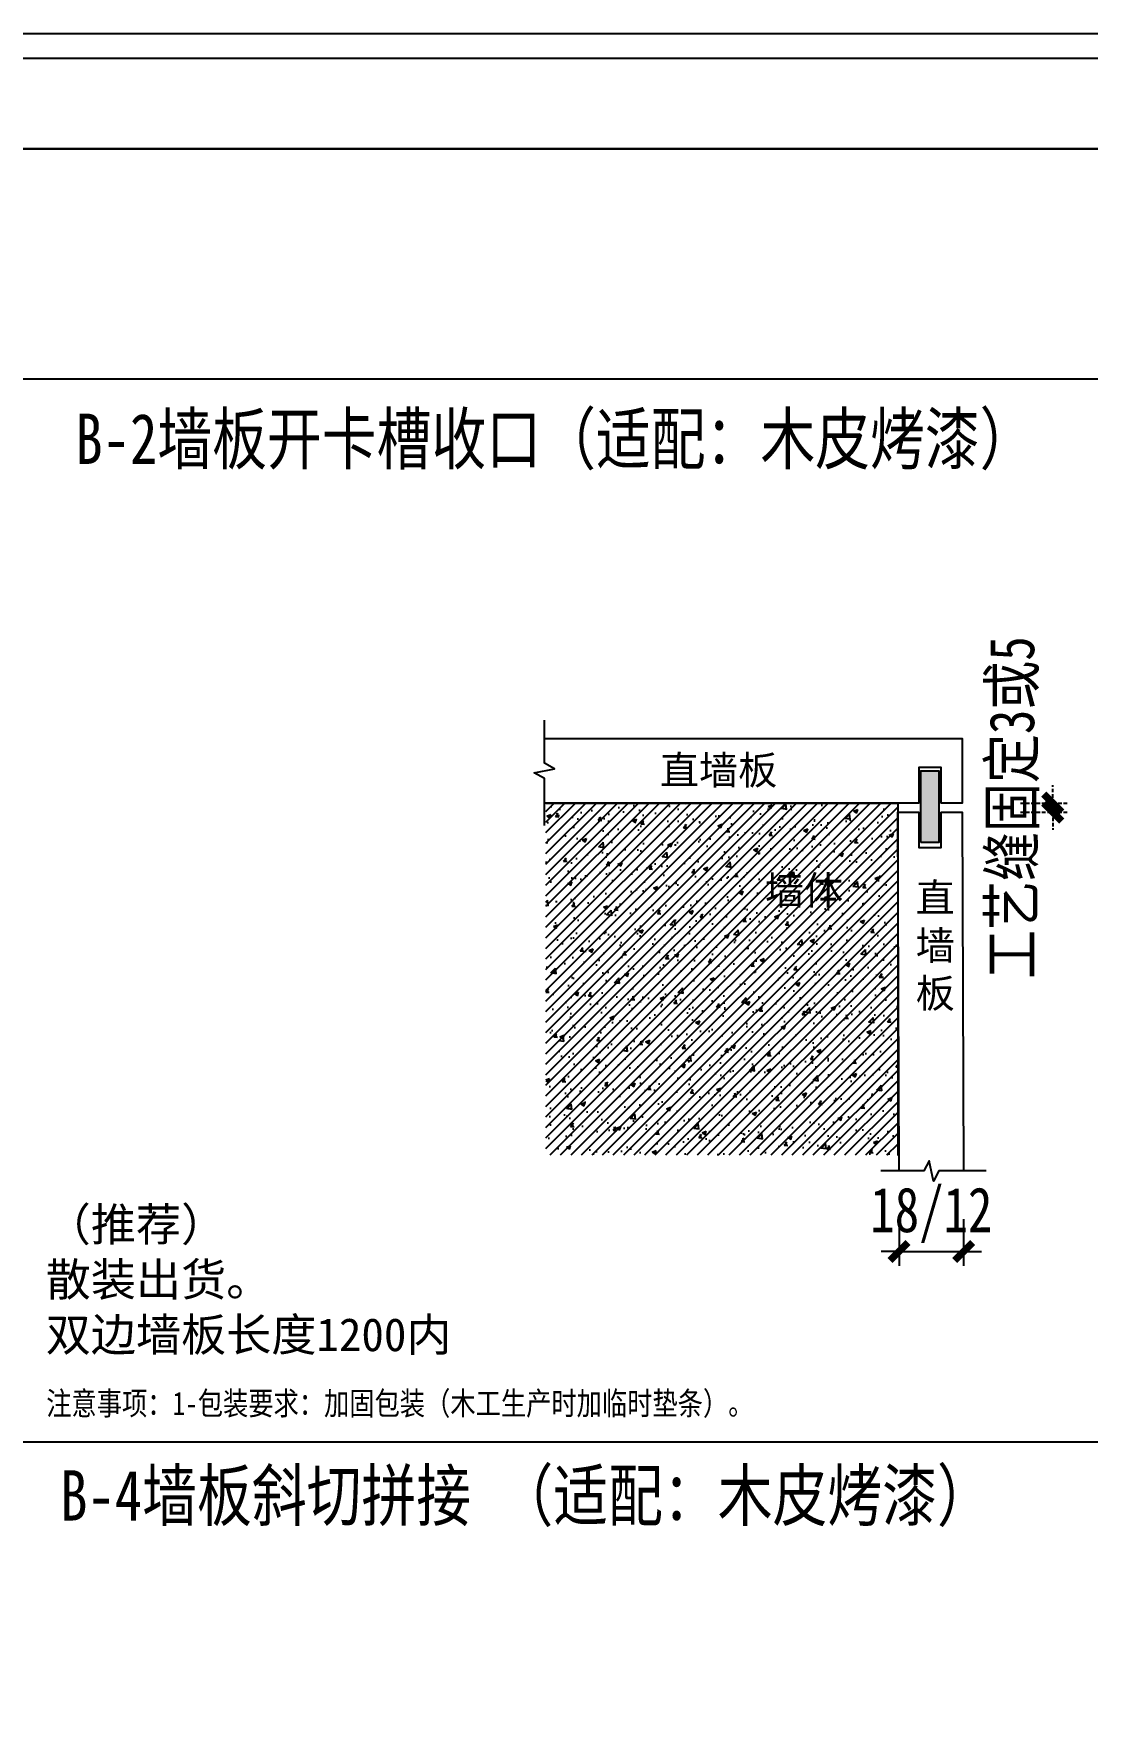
# Model space of a CAD drawing. Header units: millimetres. Extents: x 4862 to 20554, y 7569 to 11262.
# Drawn here: x 9492.8 to 9786.5, y 7982.8 to 8450.4 of the extents above; entities that cross this region are included whole.
import ezdxf

# ---------------------------------------------------------------- set-up
doc = ezdxf.new("R2010")
doc.units = ezdxf.units.MM
doc.linetypes.add('DASHEDX2', pattern=[1.5, 1, -0.5])
doc.layers.add('.', color=7, linetype='Continuous')
doc.styles.add('家具尺寸文字', font='SimSun.ttf', dxfattribs={"width": 0.8})
doc.styles.add('黑石雅黑', font='Microsoft YaHei.ttf')
doc.dimstyles.new('副本 固装比例5', dxfattribs={"dimscale": 5, "dimtxt": 2.5, "dimasz": 1, "dimexe": 0.8, "dimexo": 1.2, "dimgap": 0.5, "dimtad": 1, "dimdec": 0, "dimdsep": 46, "dimtxsty": '家具尺寸文字', "dimblk": 'ARCHTICK', "dimcen": 0, "dimdle": 0.8, "dimclrd": 8, "dimclre": 8, "dimclrt": 2, "dimadec": 1, "dimazin": 2, "dimtfac": 1, "dimtdec": 0, "dimtix": 1, "dimtmove": 2, "dimatfit": 2, "dimfxl": 0, "dimtolj": 1, "dimtzin": 0, "dimarcsym": 0})
pattern_1 = [(45, (-85207.6193, 79105.2613), (-2.24506403, 2.24506403), [])]

# ---------------------------------------------------------------- blocks, each defined once
blk = doc.blocks.new('A$Cee8460c4')
at = {"layer": '.'}
h = blk.add_hatch(dxfattribs=at)
h.set_pattern_fill('ANSI31', color=8)
h.set_pattern_definition(pattern_1)
h.paths.add_polyline_path([(0, 150), (150, 150), (150, 0), (0, 0)])
h = blk.add_hatch(dxfattribs=at)
h.set_pattern_fill('AR-CONC', color=8, scale=0.1)
h.set_pattern_definition([(50, (-85207.62, 79105.261), (18.2184669, -1.5939086), [1.905, -20.955]), (355, (-85207.62, 79105.261), (-3.524342, 19.1056845), [1.524, -16.7640584]), (100.451445, (-85206.101, 79105.128), (14.6941247, 17.5117752), [1.619001, -17.8090245]), (46.1842, (-85207.62, 79110.341), (27.107904, -4.204233), [2.8575, -31.4325]), (96.635558, (-85205.36, 79109.99), (23.7404134, 24.7426125), [2.428502, -26.713561]), (351.18415, (-85207.62, 79110.34), (23.7404134, 24.7426125), [2.285997, -25.145973]), (21, (-85205.08, 79109.071), (15.1614391, -10.2265198), [1.905, -20.955]), (326, (-85205.08, 79109.071), (6.1802028, 18.4187966), [1.524, -16.764]), (71.451445, (-85203.816, 79108.219), (21.341642, 8.192277), [1.619001, -17.8089938]), (37.5, (-85207.619, 79105.261), (0.30886033, 8.4555039), [0, -16.5608, 0, -17.018, 0, -16.8275]), (7.5, (-85207.619, 79105.261), (6.68196625, 10.0180575), [0, -9.7028, 0, -16.1798, 0, -6.4135]), (327.5, (-85213.2835, 79105.261), (13.5590595, -0.5728744), [0, -6.35, 0, -19.812, 0, -26.289]), (317.5, (-85215.823, 79105.261), (14.8129181, 2.5426491), [0, -8.255, 0, -13.1572, 0, -18.669])])
h.paths.add_polyline_path([(0, 150), (150, 150), (150, 0), (0, 0)])
h = blk.add_hatch(dxfattribs=at)
h.set_pattern_fill('ANSI31', color=8)
h.set_pattern_definition(pattern_1)
h.paths.add_polyline_path([(0, 150), (150, 150), (150, 0), (0, 0)])
h = blk.add_hatch(dxfattribs=at)
h.set_pattern_fill('AR-CONC', color=8, scale=0.1)
h.set_pattern_definition([(50, (-85207.62, 79105.261), (18.2184669, -1.5939086), [1.905, -20.955]), (355, (-85207.62, 79105.261), (-3.524342, 19.1056845), [1.524, -16.7640584]), (100.451445, (-85206.101, 79105.128), (14.6941247, 17.5117752), [1.619001, -17.8090245]), (46.1842, (-85207.62, 79110.341), (27.107904, -4.204233), [2.8575, -31.4325]), (96.635558, (-85205.36, 79109.99), (23.7404134, 24.7426125), [2.428502, -26.713561]), (351.18415, (-85207.62, 79110.34), (23.7404134, 24.7426125), [2.285997, -25.145973]), (21, (-85205.08, 79109.071), (15.1614391, -10.2265198), [1.905, -20.955]), (326, (-85205.08, 79109.071), (6.1802028, 18.4187966), [1.524, -16.764]), (71.451445, (-85203.816, 79108.219), (21.341642, 8.192277), [1.619001, -17.8089938]), (37.5, (-85207.619, 79105.261), (0.30886033, 8.4555039), [0, -16.5608, 0, -17.018, 0, -16.8275]), (7.5, (-85207.619, 79105.261), (6.68196625, 10.0180575), [0, -9.7028, 0, -16.1798, 0, -6.4135]), (327.5, (-85213.2835, 79105.261), (13.5590595, -0.5728744), [0, -6.35, 0, -19.812, 0, -26.289]), (317.5, (-85215.823, 79105.261), (14.8129181, 2.5426491), [0, -8.255, 0, -13.1572, 0, -18.669])])
h.paths.add_polyline_path([(0, 150), (150, 150), (150, 0), (0, 0)])
at = {"layer": '.', "color": 8}
for p, q in [((0, 150), (150, 150)), ((150, 150), (150, 0))]:
    blk.add_line(p, q, dxfattribs=at)
blk = doc.blocks.new('_ArchTick')
at = {"color": 0, "linetype": 'ByBlock', "const_width": 0.4}
blk.add_lwpolyline([(-0.5, -0.5), (0.5, 0.5)], dxfattribs=at)
blk = doc.blocks.new('*D258')
at = {"color": 8, "lineweight": -2, "transparency": 16777216}
for p, q in [((9733.95, 8119.95), (9733.95, 8106.95)), ((9751.95, 8119.95), (9751.95, 8106.95)), ((9733.95, 8110.95), (9728.95, 8110.95)), ((9733.95, 8110.95), (9751.95, 8110.95)), ((9751.95, 8110.95), (9756.95, 8110.95))]:
    blk.add_line(p, q, dxfattribs=at)
at = {"layer": 'Defpoints', "color": 0, "transparency": 16777216}
for p in [(9733.95, 8145.15), (9751.95, 8145.15), (9751.95, 8110.95)]:
    blk.add_point(p, dxfattribs=at)
at = {"color": 8, "lineweight": -2, "transparency": 16777216, "xscale": 5, "yscale": 5, "zscale": 5}
blk.add_blockref('_ArchTick', (9733.95, 8110.95), dxfattribs=at)
at = {"color": 8, "lineweight": -2, "transparency": 16777216, "xscale": 5, "yscale": 5, "zscale": 5, "rotation": 180}
blk.add_blockref('_ArchTick', (9751.95, 8110.95), dxfattribs=at)
at = {"color": 2, "transparency": 16777216, "insert": (9742.95, 8121.07), "char_height": 12.5, "width": 11.8436, "attachment_point": 5, "style": '家具尺寸文字'}
blk.add_mtext('\\A1;18/12', dxfattribs=at)
blk = doc.blocks.new('*U115')
at = {"color": 0}
blk.add_lwpolyline([(0, -9.17), (0, -1.28), (-1.7, -0.34), (1.7, 0.34), (0, 1.28), (0, 8.46)], dxfattribs=at)
blk = doc.blocks.new('*D270')
at = {"color": 8, "linetype": 'DASHEDX2', "lineweight": -2, "transparency": 16777216}
for p, q in [((9776.78, 8235.92), (9776.78, 8240.92)), ((9767.78, 8235.92), (9780.78, 8235.92)), ((9776.78, 8233.42), (9776.78, 8235.92)), ((9767.78, 8233.42), (9780.78, 8233.42)), ((9776.78, 8233.42), (9776.78, 8228.42))]:
    blk.add_line(p, q, dxfattribs=at)
at = {"layer": 'Defpoints', "color": 0, "transparency": 16777216}
for p in [(9635.13, 8235.92), (9776.78, 8235.92), (9751.57, 8233.42)]:
    blk.add_point(p, dxfattribs=at)
at = {"color": 8, "lineweight": -2, "transparency": 16777216, "xscale": 5, "yscale": 5, "zscale": 5}
for p, rotation in [((9776.78, 8235.92), 270), ((9776.78, 8233.42), 90)]:
    blk.add_blockref('_ArchTick', p, dxfattribs=dict(at, rotation=rotation))
at = {"color": 2, "transparency": 16777216, "insert": (9766.07, 8234.67), "char_height": 12.5, "attachment_point": 5, "rotation": 90, "style": '家具尺寸文字'}
blk.add_mtext('\\A1;工艺缝固定3或5', dxfattribs=at)
blk = doc.blocks.new('A$C398a0407')
blk.add_line((443.2, 6546.9), (8134, 6546.9))
for points in [[(9632, 0), (0, 0), (0, 6848), (9632, 6848)], [(9568, 64), (64, 64), (64, 6784), (9568, 6784)]]:
    blk.add_lwpolyline(points, close=True)
blk = doc.blocks.new('A$Caecb7373')
at = {"color": 1}
blk.add_lwpolyline([(0, 821.76), (1155.84, 821.76), (1155.84, 0), (0, 0)], close=True, dxfattribs=at)

msp = doc.modelspace()

# ---------------------------------------------------------------- hatches: boundary and pattern name
h = msp.add_hatch(color=8)
h.dxf.hatch_style = 1
h.paths.add_polyline_path([(9740.068, 8224.916), (9745.068, 8224.916), (9745.068, 8244.916), (9740.068, 8244.916)])

# ---------------------------------------------------------------- linework, layer by layer
for points in [[(9078.953, 8354.146), (9900.505, 8354.146), (9900.505, 8418.191), (9078.953, 8418.191)], [(9900.505, 8057.799), (9078.953, 8057.799), (9078.953, 8354.146), (9900.505, 8354.146)], [(9078.953, 8354.146), (9900.505, 8354.146), (9900.505, 7761.451), (9078.953, 7761.451)], [(9740.068, 8224.916), (9740.068, 8244.916), (9745.068, 8244.916), (9745.068, 8224.916)]]:
    msp.add_lwpolyline(points, close=True)
for points in [[(9635.128, 8253.916), (9751.568, 8253.916), (9751.568, 8235.916), (9745.568, 8235.916)], [(9751.568, 8253.916), (9751.568, 8235.916), (9745.568, 8235.916)], [(9739.568, 8235.916), (9739.568, 8245.916), (9745.568, 8245.916), (9745.568, 8235.916)], [(9739.568, 8235.916), (9635.128, 8235.916)], [(9735.926, 8133.418), (9733.953, 8133.418), (9733.568, 8233.416), (9739.568, 8233.416)], [(9745.568, 8233.416), (9745.568, 8223.416), (9739.568, 8223.416), (9739.568, 8233.416)], [(9745.568, 8233.416), (9751.568, 8233.416), (9751.953, 8133.418), (9751.823, 8133.418)]]:
    msp.add_lwpolyline(points)

# ---------------------------------------------------------------- block references
for name, p, xscale, yscale, zscale in [('A$C398a0407', (9031.606, 7718.828), 0.1068232839997459, 0.1068232839997459, 0.1068232839997459), ('A$Cee8460c4', (9635.535, 8137.884), 0.6535496733547419, 0.6535496733547419, 0.6535496733547419)]:
    msp.add_blockref(name, p, dxfattribs=dict(xscale=xscale, yscale=yscale, zscale=zscale))
at = {"color": 1}
for name, p, xscale, yscale, zscale in [('A$Caecb7373', (9031.606, 7718.828), 0.8901940333312022, 0.8901940333312022, 0.8901940333312022), ('*U115', (9635.128, 8244.916), 1.664, 1.664, 1.664)]:
    msp.add_blockref(name, p, dxfattribs=dict(at, xscale=xscale, yscale=yscale, zscale=zscale))
at = {"color": 1, "xscale": 1.664, "yscale": 1.664, "zscale": 1.664, "rotation": 90}
msp.add_blockref('*U115', (9742.953, 8133.418), dxfattribs=at)

# ---------------------------------------------------------------- texts
at = {"color": 50, "style": '家具尺寸文字', "width": 0.8}
for s, p in [('B-2墙板开卡槽收口（适配：木皮烤漆）', (9504.397, 8330.427)), ('B-4墙板斜切拼接 （适配：木皮烤漆）', (9500.174, 8035.989))]:
    msp.add_text(s, height=14, dxfattribs=at).set_placement(p)
at = {"style": '黑石雅黑'}
msp.add_text('直墙板 ', height=8, dxfattribs=at).set_placement((9667.284, 8241.101))
at = {"color": 3, "style": '黑石雅黑'}
msp.add_text('墙体', height=8, dxfattribs=at).set_placement((9696.575, 8207.608))
at = {"insert": (9738.592, 8213.567), "char_height": 8, "width": 10.5634, "attachment_point": 1, "style": '黑石雅黑'}
msp.add_mtext('直墙板', dxfattribs=at)
at = {"color": 4, "insert": (9496.161, 8123.128), "char_height": 9.216, "width": 286.14739, "attachment_point": 1, "style": '黑石雅黑'}
msp.add_mtext('（推荐）\\P{\\fSimSun|b0|i0|c134|p2;散装出货}。\\P{\\fSimSun|b0|i0|c134|p2;双边墙板长度1200内}', dxfattribs=at)
at = {"color": 6, "insert": (9496.296, 8071.859), "char_height": 6.4512, "width": 294.18553, "attachment_point": 1, "style": '家具尺寸文字'}
msp.add_mtext('注意事项：1-包装要求：加固包装（木工生产时加临时垫条）。', dxfattribs=at)

# ---------------------------------------------------------------- dimensions: what is measured, and where the dimension line sits
dim = msp.add_linear_dim(base=(9776.776, 8235.916), p1=(9751.568, 8233.416), p2=(9635.128, 8235.916), angle=90, text='工艺缝固定3或5', dimstyle='副本 固装比例5', override={"dimarcsym": 1})
dim.commit()
dim.dimension.update_dxf_attribs({"geometry": '*D270', "text_midpoint": (9766.07, 8234.666)})
dim = msp.add_linear_dim(base=(9751.953, 8110.955), p1=(9733.953, 8145.151), p2=(9751.953, 8145.151), text='18/12', dimstyle='副本 固装比例5')
dim.commit()
dim.dimension.update_dxf_attribs({"geometry": '*D258', "text_midpoint": (9742.953, 8121.067)})

doc.saveas('drawing.dxf')
